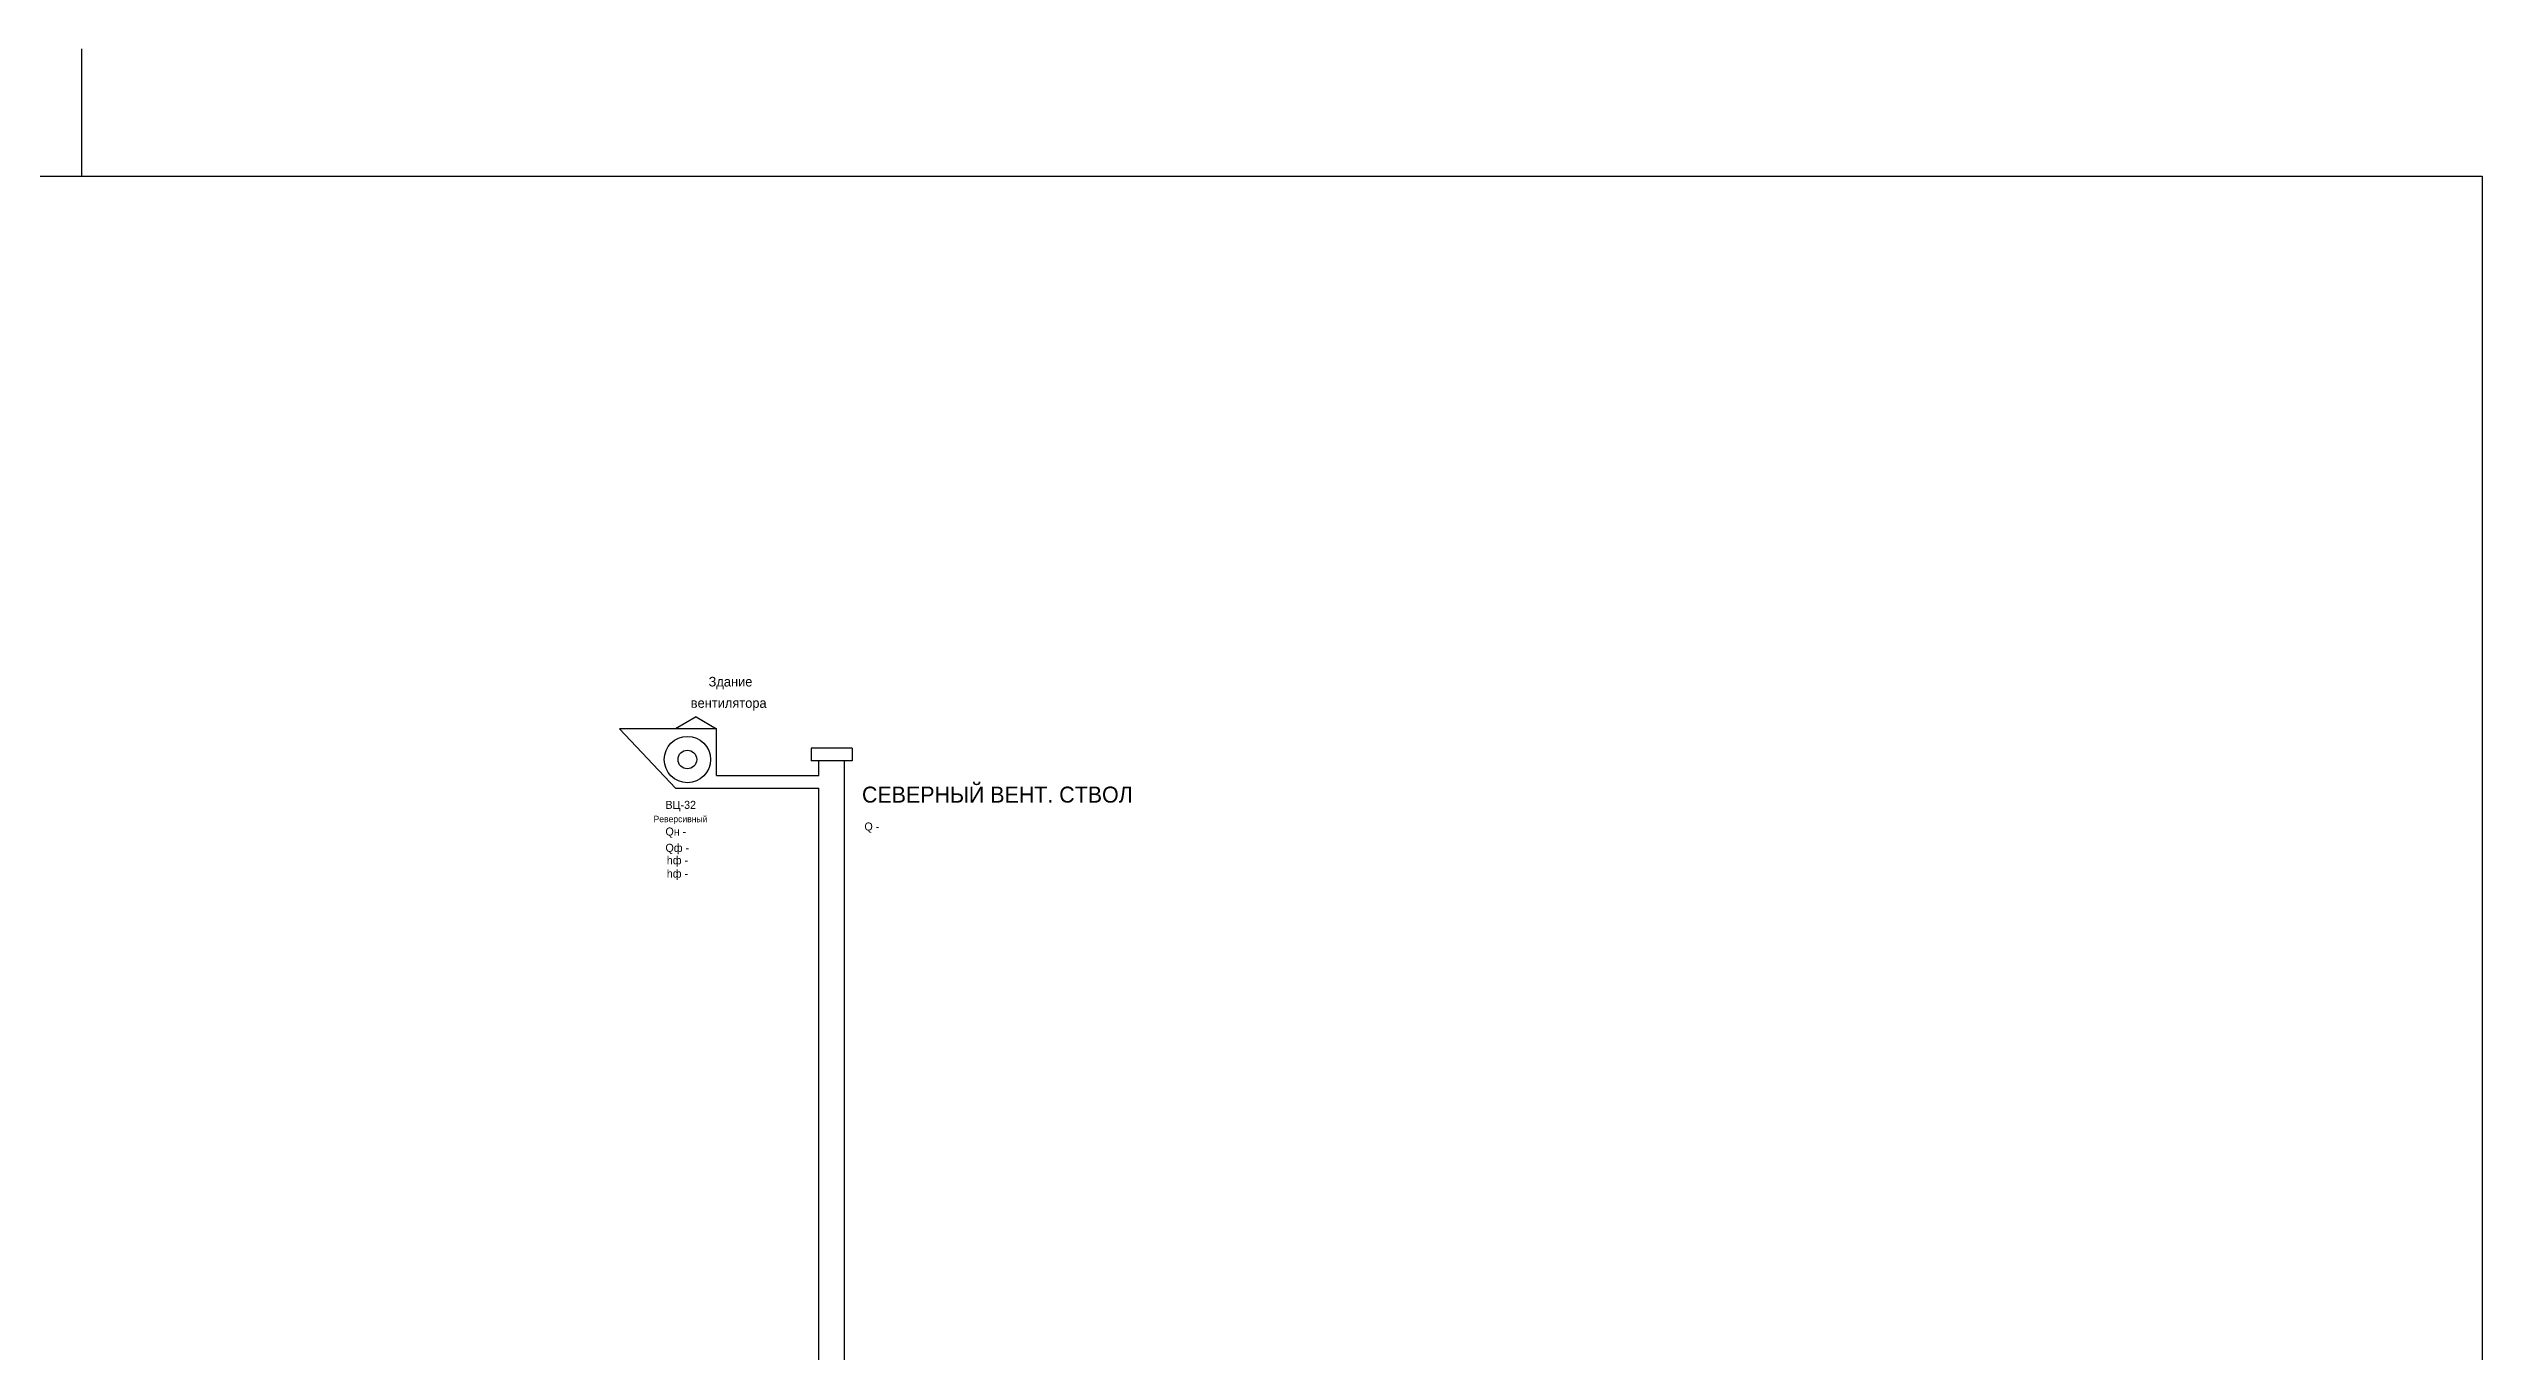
# Model space of a CAD drawing. Header units: millimetres. Extents: x -1405 to 845, y -609 to 518.
# Drawn here: x 85 to 845, y 111 to 518 of the extents above; entities that cross this region are included whole.
import ezdxf

# ---------------------------------------------------------------- set-up
doc = ezdxf.new("R2010")
doc.units = ezdxf.units.MM

msp = doc.modelspace()

# ---------------------------------------------------------------- linework, layer by layer
for p, q in [((95.49, 478.56), (95.49, 518.38)), ((-1404.51, 478.56), (845.49, 478.56)), ((845.49, 478.56), (845.49, -571.44)), ((263.47, 305.82), (281, 287.32)), ((293.85, 305.82), (263.47, 305.82)), ((287.5, 309.59), (281, 305.82)), ((293.85, 305.82), (281, 305.82)), ((287.5, 309.59), (293.85, 305.82)), ((293.85, 291.32), (293.85, 305.82)), ((336.17, 299.82), (323.43, 299.82)), ((323.43, 299.82), (323.43, 295.82)), ((336.17, 299.82), (336.17, 295.82)), ((293.85, 291.32), (325.84, 291.32)), ((336.17, 295.82), (323.43, 295.82)), ((336, 295.82), (323.43, 295.82)), ((325.84, 291.32), (325.84, 295.82)), ((333.84, -76.78), (333.84, 295.82)), ((281, 287.32), (325.84, 287.32)), ((325.84, -73.13), (325.84, 287.32))]:
    msp.add_line(p, q)
for radius in [7.24, 2.91]:
    msp.add_circle((284.72, 296.27), radius)

# ---------------------------------------------------------------- texts
for s, height, p in [('Здание', 3, (291.35, 319.1)), ('вентилятора', 3, (285.78, 312.43)), ('СЕВЕРНЫЙ ВЕНТ. СТВОЛ', 5, (339.27, 282.81)), ('ВЦ-32', 2.5, (277.88, 280.86)), ('Реверсивный', 2, (274.16, 276.69)), ('Qн -', 2.5, (277.88, 272.52)), ('Q -', 2.5, (340.04, 274.09)), ('Qф -', 2.5, (277.88, 267.43)), ('hф - ', 2.5, (278.29, 263.55)), ('hф - ', 2.5, (278.29, 259.38))]:
    msp.add_text(s, height=height).set_placement(p)

doc.saveas('drawing.dxf')
